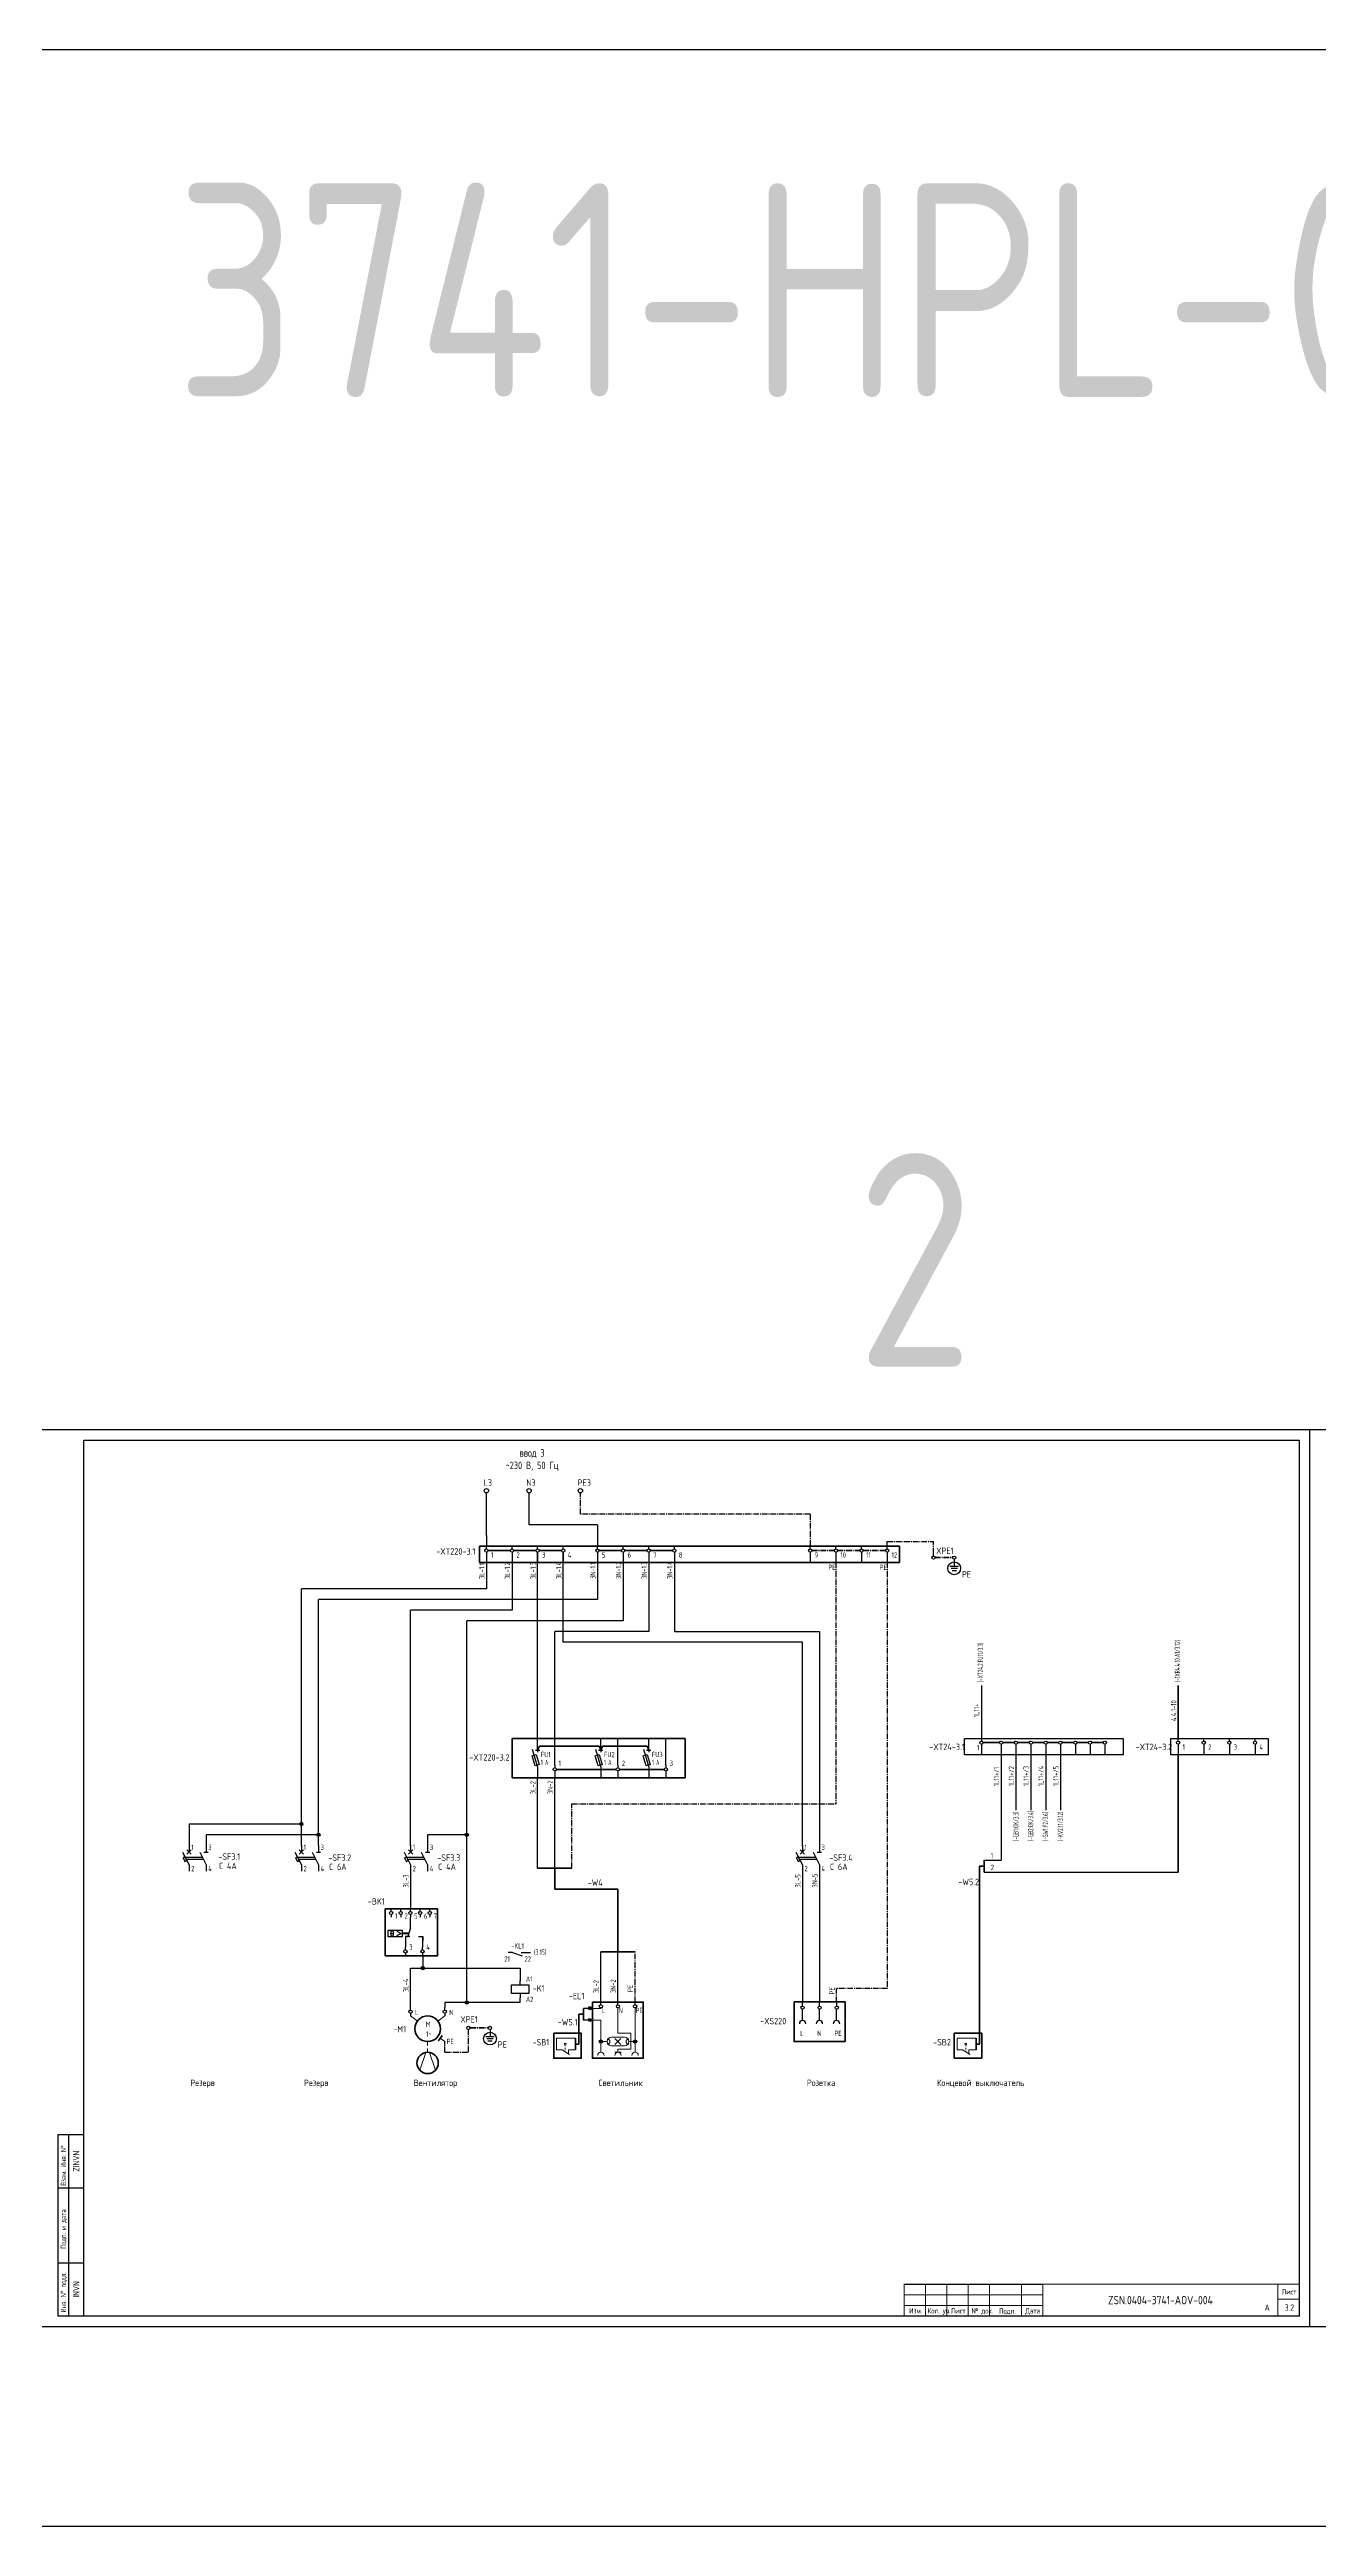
# Model space of a CAD drawing. Header units: millimetres. Extents: x 613 to 19799, y 1373 to 4314.
# Drawn here: x 1290 to 1884, y 1373 to 2532 of the extents above; entities that cross this region are included whole.
import ezdxf
from ezdxf.enums import TextEntityAlignment as Align

# ---------------------------------------------------------------- set-up
doc = ezdxf.new("R2010")
doc.units = ezdxf.units.MM
doc.set_wipeout_variables(frame=1)
doc.linetypes.add('EPL_DASHLONGDOT', pattern=[1, 0.66, -0.12, 0.1, -0.12])
doc.layers.add('EPLAN108', color=5, linetype='Continuous', lineweight=30)
for name, color, linetype in [('Временный', 6, 'Continuous'), ('КИА_МАРКИРОВКА', 2, 'Continuous'), ('КИА_НАКЛЕЙКИ', 1, 'Continuous'), ('КИА_РАМКИ-ШТАМПЫ', 7, 'Continuous'), ('ФОРМАТ', 7, 'Continuous')]:
    doc.layers.add(name, color=color, linetype=linetype)
doc.styles.add('GOST 2.304 type A', font='GOST2304A.ttf')
doc.styles.add('GOST-A 3-1', font='gost_0.ttf', dxfattribs={"height": 3})
doc.styles.add('GOSTA-2.5-1', font='GOST_AU.ttf', dxfattribs={"width": 0.9, "height": 2.5})
doc.styles.add('ROMAND0-100', font='romand.shx')
doc.styles.add('ROMANS0-60', font='romans.shx', dxfattribs={"width": 0.6})
doc.styles.add('ROMANS0-70', font='romans.shx', dxfattribs={"width": 0.7})

# ---------------------------------------------------------------- blocks, each defined once
blk = doc.blocks.new('frm6')
at = {"layer": 'ФОРМАТ'}
blk.add_line((-185, 15), (-120, 15), dxfattribs=at)
at = {"layer": 'ФОРМАТ', "const_width": 0.5}
blk.add_lwpolyline([(-185, 15), (-185, 0), (0, 0), (0, 15)], close=True, dxfattribs=at)
for points in [[(-175, 15), (-175, 0)], [(-165, 15), (-165, 0)], [(-155, 15), (-155, 0)], [(-145, 15), (-145, 0)], [(-130, 15), (-130, 0)], [(-120, 15), (-120, 0)], [(-10, 15), (-10, 0)], [(-185, 10), (-120, 10)], [(-185, 5), (-120, 5)], [(-10, 8), (0, 8)]]:
    blk.add_lwpolyline(points, dxfattribs=at)
at = {"layer": 'ФОРМАТ', "style": 'GOSTA-2.5-1', "width": 0.95}
for s, p in [('Лист', (-8.2, 9.4)), ('Изм.', (-182.6, 0.5)), ('Кол. уч.', (-174, 0.5)), ('Лист', (-163.1, 0.5)), ('№ док.', (-153.4, 0.5)), ('Подп.', (-140.5, 0.4)), ('Дата', (-128.2, 0.5))]:
    blk.add_text(s, height=2.5, dxfattribs=at).set_placement(p, align=Align.BOTTOM_LEFT)
at = {"layer": 'ФОРМАТ', "flags": 8}
for tag, style, width, p in [('R2', 'ROMANS0-70', 0.7, (-184.4, 10)), ('QTY2', 'ROMANS0-70', 0.65, (-174.3, 10.3)), ('SH2', 'ROMANS0-70', 0.7, (-164.3, 10)), ('ND2', 'ROMANS0-60', 0.6, (-154.3, 10)), ('SIGN2', 'ROMANS0-70', 0.7, (-144.3, 10)), ('DATE2', 'ROMANS0-70', 0.43, (-129.4, 10)), ('R1', 'ROMANS0-70', 0.7, (-184.4, 5)), ('QTY1', 'ROMANS0-70', 0.65, (-174.3, 5.3)), ('SH1', 'ROMANS0-70', 0.7, (-164.3, 5)), ('ND1', 'ROMANS0-60', 0.6, (-154.3, 5)), ('SIGN1', 'ROMANS0-70', 0.7, (-144.3, 5)), ('DATE1', 'ROMANS0-70', 0.43, (-129.4, 5))]:
    blk.add_attdef(tag, text='', height=3, dxfattribs=dict(at, style=style, width=width)).set_placement(p, align=Align.BOTTOM_LEFT)
at = {"layer": 'ФОРМАТ', "style": 'ROMANS0-70', "width": 0.7, "flags": 8}
blk.add_attdef('SH', text='', height=3, dxfattribs=at).set_placement((-5.2, 3.8), align=Align.MIDDLE_CENTER)
blk = doc.blocks.new('A$C089F6265')
at = {"lineweight": 20}
blk.add_hatch(color=256, dxfattribs=at).paths.add_polyline_path([(13.1, 15.3), (14.9, 17.7), (14.7, 17.9), (12.9, 15.4)])
at = {"color": 0}
for p, q in [((0, 29.8), (0, 31)), ((0, 28.3), (0, 27)), ((16, 29.8), (16, 31)), ((16, 28.3), (16, 27))]:
    blk.add_line(p, q, dxfattribs=at)
at = {"lineweight": 20}
for p, q in [((3.2, 24.5), (0, 27)), ((12.8, 24.6), (16, 27)), ((8, 15), (8, 13.2)), ((8, 11.8), (8, 10)), ((16, 15), (13.8, 16.6)), ((16, 13), (16, 15)), ((4.4, 1.6), (7.1, 9.9)), ((11.6, 1.6), (8.9, 9.9))]:
    blk.add_line(p, q, dxfattribs=at)
blk.add_lwpolyline([(12.9, 15.4), (13.1, 15.3), (14.9, 17.7), (14.7, 17.9), (12.9, 15.4)], dxfattribs=at)
at = {"color": 0}
for centre in [(0, 29), (16, 29)]:
    blk.add_circle(centre, 0.75, dxfattribs=at)
at = {"lineweight": 40}
for centre, radius in [((8, 21), 6), ((8, 5), 5)]:
    blk.add_circle(centre, radius, dxfattribs=at)
at = {"style": 'GOSTA-2.5-1', "width": 0.9}
for s, p in [('L', (2.1, 27.4)), ('M', (7.2, 21.8)), ('N', (18.1, 27.4)), ('1~', (7.2, 17.3)), ('PE', (16.9, 13.8))]:
    blk.add_text(s, height=2.5, dxfattribs=at).set_placement(p)
blk = doc.blocks.new('A$C5C167954')
at = {"color": 0}
for p, q in [((0.7, 2.8), (0.7, 4)), ((0.7, 1.3), (0.7, 0))]:
    blk.add_line(p, q, dxfattribs=at)
blk.add_wipeout([(0.7, 2.8), (0.8, 2.7), (0.9, 2.7), (0.9, 2.7), (1, 2.7), (1, 2.7), (1, 2.7), (1.1, 2.7), (1.1, 2.6), (1.2, 2.6), (1.3, 2.5), (1.3, 2.5), (1.4, 2.4), (1.4, 2.4), (1.4, 2.3), (1.5, 2.2), (1.5, 2.2), (1.5, 2.1), (1.5, 2), (1.5, 1.9), (1.5, 1.9), (1.5, 1.8), (1.4, 1.7), (1.4, 1.7), (1.4, 1.6), (1.4, 1.6), (1.3, 1.5), (1.3, 1.5), (1.3, 1.5), (1.3, 1.4), (1.2, 1.4), (1.2, 1.4), (1.1, 1.3), (1.1, 1.3), (1, 1.3), (0.9, 1.3), (0.8, 1.3), (0.8, 1.3), (0.7, 1.3), (0.7, 1.3), (0.6, 1.3), (0.5, 1.3), (0.4, 1.3), (0.4, 1.4), (0.3, 1.4), (0.2, 1.5), (0.2, 1.5), (0.1, 1.6), (0.1, 1.6), (0.1, 1.7), (0, 1.7), (0, 1.8), (0, 1.8), (0, 1.9), (0, 2), (0, 2), (0, 2.1), (0, 2.1), (0, 2.2), (0, 2.3), (0.1, 2.3), (0.1, 2.4), (0.1, 2.4), (0.2, 2.5), (0.2, 2.5), (0.3, 2.6), (0.3, 2.6), (0.4, 2.7), (0.4, 2.7), (0.5, 2.7), (0.5, 2.7), (0.6, 2.7), (0.7, 2.7)], dxfattribs=at)
blk.add_circle((0.7, 2), 0.75, dxfattribs=at)
blk = doc.blocks.new('A$C60DA4E48')
for p, q in [((4, 13), (4, 18)), ((9.7, 4), (9.7, 9))]:
    blk.add_line(p, q)
at = {"color": 0}
for p, q in [((-5.3, 10.2), (-5.6, 10.2)), ((-5.2, 11), (-5.2, 10.7)), ((-5.2, 10.6), (-3.9, 10.3)), ((-5.2, 10.1), (-5.2, 9.8)), ((-2.4, 11.4), (-0.4, 10.4)), ((3.2, 10.6), (0, 10.6)), ((3.1, 10.2), (0, 10.2))]:
    blk.add_line(p, q, dxfattribs=at)
at = {"lineweight": 40}
blk.add_lwpolyline([(-7.9, 22), (16.6, 22), (16.6, 0), (-7.9, 0)], close=True, dxfattribs=at)
at = {"color": 0}
for centre, radius, start, end in [((-4.6, 11), 0.579, 0, 180), ((-5.3, 10.1), 0.0374, 0, 90), ((-5.2, 10.7), 0.0532, 179.691, 253.5864)]:
    blk.add_arc(centre, radius, start, end, dxfattribs=at)
for p in [(3.2, 18), (0.9, 0), (8.9, 0)]:
    blk.add_blockref('A$C5C167954', p)
for p, q in [((-4.1, 11), (-4.1, 9.8)), ((-2.4, 9.4), (-0.4, 10.4))]:
    blk.add_line(p, q, dxfattribs=at)
for p, q in [((3.7, 9), (1.7, 9)), ((1.7, 9), (1.7, 4)), ((7.7, 9), (9.7, 9)), ((9.7, 9), (9.7, 7))]:
    blk.add_line(p, q)
blk.add_lwpolyline([(-6.5, 11.9), (0, 11.9), (0, 8.9), (-6.5, 8.9)], close=True, dxfattribs=at)
blk.add_arc((-4.6, 9.8), 0.579, 180, 0, dxfattribs=at)
at = {"style": 'GOSTA-2.5-1', "width": 0.9}
for s, p in [('5', (5.7, 17.3)), ('3', (3.4, 2.8)), ('4', (11.4, 2.8))]:
    blk.add_text(s, height=2.5, dxfattribs=at).set_placement(p)
for p in [(-1.3, 18), (7.8, 18)]:
    blk.add_blockref('A$C5C167954', p)
blk.add_line((4, 13), (2.5, 8.5))
for s, p in [('2', (1.2, 17.3)), ('6', (10.3, 17.3))]:
    blk.add_text(s, height=2.5, dxfattribs=at).set_placement(p)
for p in [(-5.8, 18), (12.3, 18)]:
    blk.add_blockref('A$C5C167954', p)
for s, p in [('1', (-3.3, 17.3)), ('7', (14.8, 17.3))]:
    blk.add_text(s, height=2.5, dxfattribs=at).set_placement(p)
blk = doc.blocks.new('A$C2EC3666A')
h = blk.add_hatch(color=7)
h.dxf.hatch_style = 1
edge = h.paths.add_edge_path()
edge.add_arc((0, 0), 0.75, 0, 360)
at = {"color": 0}
blk.add_circle((0, 0), 0.75, dxfattribs=at)
blk = doc.blocks.new('A$C77904139')
at = {"color": 0}
for p, q in [((10.3, 23.3), (6.9, 23.3)), ((10.3, 23.3), (9.2, 24)), ((10.3, 23.3), (9.2, 22.7)), ((11, 23.3), (9.8, 24)), ((11, 23.3), (9.8, 22.7)), ((15, 25.1), (15, 26.3)), ((15, 23.6), (15, 23.3)), ((23, 25.1), (23, 26.3)), ((23, 23.6), (23, 23.3)), ((31, 25.1), (31, 26.3)), ((31, 23.6), (31, 23.3)), ((10.3, 17.8), (6.9, 17.8)), ((10.3, 17.8), (9.2, 18.5)), ((10.3, 17.8), (9.2, 17.2)), ((11, 17.8), (9.8, 18.5)), ((11, 17.8), (9.8, 17.2))]:
    blk.add_line(p, q, dxfattribs=at)
at = {"color": 0, "lineweight": 40}
for p, q in [((6.9, 23.3), (6.9, 17.8)), ((6.9, 20.6), (4.7, 20.6)), ((4.7, 20.6), (4.7, 6.6)), ((3.1, 9.4), (3.1, 3.9)), ((3.1, 6.6), (4.7, 6.6))]:
    blk.add_line(p, q, dxfattribs=at)
at = {"lineweight": 20}
for p, q in [((11, 23.3), (15, 23.3)), ((23, 23.3), (23, 11.8)), ((31, 23.3), (31, 2.8)), ((15, 17.8), (11, 17.8)), ((15, 17.8), (15, 2.8)), ((23, 11.8), (29, 11.8)), ((29, 4.3), (29, 11.8)), ((-5.8, 3.9), (-5.8, 9.4)), ((-5.8, 9.4), (3.1, 9.4)), ((-3.2, 3.9), (-5.8, 3.9)), ((-3.2, 3.9), (0.3, 1.8)), ((-1.7, 6.4), (-1.7, 5.6)), ((-1.7, 4.9), (-1.7, 4.1)), ((-1.7, 3.4), (-1.7, 3)), ((-0.2, 1.9), (-0.2, 3.9)), ((3.1, 3.9), (-0.2, 3.9)), ((18, 7.8), (15, 7.8)), ((26, 9.8), (20, 9.8)), ((26, 5.8), (20, 5.8)), ((21.5, 2.8), (24.5, 2.8)), ((24.4, 6.4), (21.6, 9.2)), ((24.4, 9.2), (21.6, 6.4)), ((23, 4.3), (29, 4.3)), ((23, 2.8), (23, 4.3)), ((28, 7.8), (31, 7.8))]:
    blk.add_line(p, q, dxfattribs=at)
at = {"color": 0, "lineweight": 40}
for points in [[(11, 26.3), (34.8, 26.3), (34.8, 0), (11, 0)], [(-7.1, 11.7), (5.8, 11.7), (5.8, 0), (-7.1, 0)]]:
    blk.add_lwpolyline(points, close=True, dxfattribs=at)
at = {"color": 0}
for centre in [(15, 24.3), (23, 24.3), (31, 24.3)]:
    blk.add_circle(centre, 0.75, dxfattribs=at)
at = {"lineweight": 20}
blk.add_circle((-1.7, 6.7), 0.375, dxfattribs=at)
for centre, radius, start, end in [((15, 1.3), 1.5, 0, 180), ((20, 7.8), 2, 90, 270), ((18, 7.8), 1.25, 270, 90), ((23, 1.3), 1.5, 0, 180), ((26, 7.8), 2, 270, 90), ((28, 7.8), 1.25, 90, 270), ((31, 1.3), 1.5, 0, 180)]:
    blk.add_arc(centre, radius, start, end, dxfattribs=at)
at = {"color": 0}
for p in [(15, 7.8), (31, 7.8)]:
    blk.add_blockref('A$C2EC3666A', p, dxfattribs=at)
at = {"style": 'GOSTA-2.5-1', "width": 0.9}
for s, p in [('L', (15.4, 21.1)), ('N', (23.4, 21.1)), ('PE', (31.2, 21.1))]:
    blk.add_text(s, height=2.5, dxfattribs=at).set_placement(p)
blk = doc.blocks.new('A$C2D160E4F')
at = {"color": 0}
for p, q in [((1, 6.3), (5, 6.3)), ((1.5, 5.3), (4.5, 5.3)), ((2, 4.3), (4, 4.3)), ((3, 9.6), (3, 8.3)), ((3, 8.3), (3, 6.3))]:
    blk.add_line(p, q, dxfattribs=at)
blk.add_circle((3, 5.3), 3, dxfattribs=at)
at = {"style": 'GOST-A 3-1'}
blk.add_text('PE', height=3, dxfattribs=at).set_placement((6.6, 1))
blk = doc.blocks.new('A$C685B69D8')
at = {"color": 0}
for p, q in [((2, 6.4), (3.9, 7)), ((3.4, 1.6), (2, 6.4)), ((2.1, 9.5), (4.6, 1)), ((5.3, 2.2), (3.4, 1.6)), ((3.6, 9), (5.6, 9)), ((3.9, 7), (5.3, 2.2)), ((4.6, 9), (4.6, 8)), ((4.6, 1), (4.6, 0)), ((12.6, 2), (12.6, 0.7)), ((12.6, -0.8), (12.6, -2))]:
    blk.add_line(p, q, dxfattribs=at)
blk.add_circle((12.6, 0), 0.75, dxfattribs=at)
blk = doc.blocks.new('A$C11D95457')
at = {"lineweight": 25, "ltscale": 4}
for p, q in [((3, 12), (3, 9)), ((11, 12), (11, 9)), ((0, 9), (3, 3)), ((9.2, 6.5), (1.2, 6.5)), ((9.7, 5.5), (1.7, 5.5)), ((2, 10), (4, 8)), ((4, 10), (2, 8)), ((3, 3), (3, 0)), ((8, 9), (11, 3)), ((11, 3), (11, 0))]:
    blk.add_line(p, q, dxfattribs=at)
at = {"lineweight": 25}
blk.add_line((10, 9), (12, 9), dxfattribs=at)
at = {"lineweight": 25, "ltscale": 4}
blk.add_lwpolyline([(1.1, 4.6), (2, 5), (1.1, 6.8), (0.2, 6.3)], close=True, dxfattribs=at)
blk = doc.blocks.new('A$C552B4371')
at = {"color": 0}
for p, q in [((6.1, 16.6), (6.1, 18.5)), ((6.1, 9.7), (6.1, 15.1)), ((14, 9.7), (14, 15.1)), ((14.1, 16.6), (14.1, 18.5)), ((22, 9.7), (22, 15.1)), ((22.1, 16.6), (22.1, 18.5))]:
    blk.add_line(p, q, dxfattribs=at)
at = {"color": 0, "lineweight": 40}
blk.add_lwpolyline([(2.1, 18.5), (26, 18.5), (26, 0), (2.1, 0)], close=True, dxfattribs=at)
at = {"color": 0}
for centre in [(6.1, 15.8), (14.1, 15.8), (22.1, 15.8)]:
    blk.add_circle(centre, 0.75, dxfattribs=at)
for centre in [(6.1, 8.2), (14, 8.2), (22, 8.2)]:
    blk.add_arc(centre, 1.5, 0, 180, dxfattribs=at)
at = {"style": 'GOSTA-2.5-1', "width": 0.9}
for s, p in [('L', (5, 2.5)), ('N', (13, 2.5)), ('PE', (21, 2.5))]:
    blk.add_text(s, height=2.5, dxfattribs=at).set_placement(p)
blk = doc.blocks.new('A$C5C8D51D3')
at = {"lineweight": 25}
for p, q in [((4, 6), (4, 8)), ((4, 2), (4, 0))]:
    blk.add_line(p, q, dxfattribs=at)
blk.add_lwpolyline([(0, 6), (8, 6), (8, 2), (0, 2)], close=True, dxfattribs=at)

msp = doc.modelspace()

# ---------------------------------------------------------------- linework, layer by layer
for p, q in [((1286, 1886.4), (1880, 1886.4)), ((1306, 1881.4), (1875, 1881.4)), ((1306, 1471.4), (1306, 1881.4)), ((1875, 1881.4), (1875, 1471.4)), ((1880, 1886.4), (2474, 1886.4)), ((1880, 1466.4), (1880, 1886.4)), ((1726.2, 1739), (1726.2, 1734.1)), ((1735.5, 1739), (1735.5, 1734.1)), ((1742.4, 1739), (1742.4, 1734.1)), ((1749.4, 1739), (1749.4, 1734.1)), ((1756.3, 1739), (1756.3, 1734.1)), ((1763.2, 1739), (1763.2, 1734.1)), ((1770.2, 1739), (1770.2, 1734.1)), ((1777.1, 1739), (1777.1, 1734.1)), ((1784, 1739), (1784, 1734.1)), ((1294, 1471.4), (1294, 1556.4)), ((1294, 1556.4), (1306, 1556.4)), ((1299, 1471.4), (1299, 1556.4)), ((1294, 1531.4), (1306, 1531.4)), ((1294, 1496.4), (1306, 1496.4)), ((1299, 1496.4), (1306, 1496.4)), ((1880, 1466.4), (1286, 1466.4)), ((1306, 1471.4), (1294, 1471.4)), ((1875, 1471.4), (1306, 1471.4)), ((2474, 1466.4), (1880, 1466.4))]:
    msp.add_line(p, q)
at = {"color": 5, "lineweight": 25, "ltscale": 8}
for p, q in [((1514.5, 1841.7), (1514.5, 1856.7)), ((1546.5, 1841.7), (1514.5, 1841.7)), ((1546.5, 1841.7), (1546.5, 1831.7)), ((1558.5, 1824.1), (1558.5, 1796.8)), ((1570.5, 1824.1), (1570.5, 1791.8)), ((1415.9, 1691.6), (1415.9, 1806.8)), ((1546.5, 1806.8), (1415.9, 1806.8)), ((1485.3, 1618.2), (1485.3, 1796.8)), ((1558.5, 1796.8), (1485.3, 1796.8)), ((1526.5, 1741.8), (1526.5, 1791.8)), ((1570.5, 1791.8), (1526.5, 1791.8)), ((1582.5, 1791.8), (1650.4, 1791.8)), ((1650.4, 1791.8), (1650.4, 1691.6)), ((1526.5, 1681.1), (1526.5, 1723.3)), ((1650.4, 1679.6), (1650.4, 1618.4)), ((1556.1, 1618.4), (1556.1, 1641.9)), ((1510.3, 1618.2), (1475, 1618.2)), ((1510.3, 1618.2), (1510.3, 1620.4))]:
    msp.add_line(p, q, dxfattribs=at)
at = {"color": 3, "linetype": 'EPL_DASHLONGDOT', "lineweight": 25, "ltscale": 4}
for p, q in [((1538.5, 1846.7), (1538.5, 1856.7)), ((1646.1, 1846.7), (1538.5, 1846.7)), ((1703.8, 1828.4), (1703.8, 1834)), ((1534.5, 1681.1), (1534.5, 1711.2)), ((1534.5, 1711.2), (1658.1, 1711.2)), ((1564.1, 1618.4), (1564.1, 1641.9)), ((1658.4, 1618.4), (1658.4, 1624.7)), ((1682.1, 1624.7), (1658.4, 1624.7)), ((1475, 1594.9), (1475, 1599.9)), ((1486.1, 1594.9), (1486.1, 1605.5)), ((1475, 1594.9), (1486.1, 1594.9))]:
    msp.add_line(p, q, dxfattribs=at)
at = {"color": 30, "lineweight": 25, "ltscale": 4}
for p, q in [((1494.5, 1836.7), (1494.5, 1831.7)), ((1518.5, 1796.8), (1518.5, 1829.1)), ((1407.9, 1691.6), (1407.9, 1811.8)), ((1494.5, 1811.8), (1407.9, 1811.8)), ((1459, 1691.6), (1459, 1801.8)), ((1506.5, 1801.8), (1459, 1801.8)), ((1518.5, 1741.8), (1518.5, 1796.8)), ((1642.4, 1786.8), (1530.5, 1786.8)), ((1642.4, 1691.6), (1642.4, 1786.8)), ((1518.5, 1681.1), (1518.5, 1723.3)), ((1407.9, 1701.7), (1355.3, 1701.7)), ((1459, 1679.6), (1459, 1662.1)), ((1642.4, 1679.6), (1642.4, 1618.4)), ((1548.1, 1618.4), (1548.1, 1641.9))]:
    msp.add_line(p, q, dxfattribs=at)
at = {"color": 0, "lineweight": 40}
for p, q in [((1687.8, 1831.7), (1687.8, 1824.1)), ((1506.5, 1741.8), (1587.5, 1741.8)), ((1506.5, 1723.3), (1506.5, 1741.8)), ((1587.5, 1741.8), (1587.5, 1723.3)), ((1587.5, 1723.3), (1506.5, 1723.3)), ((1727.5, 1682), (1725.3, 1682)), ((1725.3, 1682), (1725.3, 1598.7)), ((1727.5, 1684.8), (1727.5, 1679.2)), ((1556.1, 1671.2), (1556.1, 1641.9)), ((1723.7, 1601.5), (1723.7, 1596)), ((1723.7, 1598.7), (1725.3, 1598.7))]:
    msp.add_line(p, q, dxfattribs=at)
at = {"color": 30, "lineweight": 40, "ltscale": 4}
for p, q in [((1495.3, 1829.7), (1505.8, 1829.7)), ((1507.3, 1829.7), (1517.8, 1829.7)), ((1519.3, 1829.7), (1529.8, 1829.7)), ((1518.5, 1736.3), (1519.3, 1738.1)), ((1519.3, 1738.1), (1547.3, 1738.1)), ((1548.1, 1736.3), (1547.3, 1738.1)), ((1548.1, 1736.3), (1548.8, 1738.1)), ((1548.8, 1738.1), (1569.8, 1738.1)), ((1570.5, 1736.3), (1569.8, 1738.1))]:
    msp.add_line(p, q, dxfattribs=at)
at = {"color": 5, "lineweight": 40, "ltscale": 8}
for p, q in [((1547.3, 1829.7), (1557.8, 1829.7)), ((1559.3, 1829.7), (1569.8, 1829.7)), ((1571.3, 1829.7), (1581.8, 1829.7))]:
    msp.add_line(p, q, dxfattribs=at)
at = {"color": 3, "linetype": 'EPL_DASHLONGDOT', "lineweight": 40, "ltscale": 4}
for p, q in [((1646.9, 1829.7), (1657.4, 1829.7)), ((1704.5, 1826.4), (1712.7, 1826.4)), ((1486.9, 1606.3), (1495.5, 1606.3))]:
    msp.add_line(p, q, dxfattribs=at)
at = {"color": 0}
for p, q in [((1703.8, 1827.1), (1703.8, 1828.4)), ((1518.5, 1736.3), (1518.5, 1741.8)), ((1526.5, 1729.3), (1526.5, 1741.8)), ((1548.1, 1736.3), (1548.1, 1741.8)), ((1556.1, 1729.3), (1556.1, 1741.8)), ((1570.5, 1736.3), (1570.5, 1741.8)), ((1578.5, 1729.3), (1578.5, 1741.8)), ((1518.5, 1727.3), (1518.5, 1723.3)), ((1548.1, 1727.3), (1548.1, 1723.3)), ((1570.5, 1727.3), (1570.5, 1723.3)), ((1526.5, 1725.3), (1526.5, 1723.3)), ((1556.1, 1725.3), (1556.1, 1723.3)), ((1578.5, 1725.3), (1578.5, 1723.3)), ((1727.5, 1679.2), (1818.3, 1679.2))]:
    msp.add_line(p, q, dxfattribs=at)
at = {"color": 1}
for p, q in [((1726.2, 1766.5), (1726.2, 1740.5)), ((1735.5, 1734.1), (1735.5, 1684.8)), ((1742.4, 1734.1), (1742.4, 1708.2)), ((1749.4, 1734.1), (1749.4, 1708.2)), ((1756.3, 1734.1), (1756.3, 1708.2)), ((1763.2, 1734.1), (1763.2, 1708.2)), ((1727.5, 1684.8), (1735.5, 1684.8))]:
    msp.add_line(p, q, dxfattribs=at)
at = {"lineweight": 40, "ltscale": 4}
for p, q in [((1726.9, 1739.8), (1734.8, 1739.8)), ((1736.3, 1739.8), (1741.7, 1739.8)), ((1743.2, 1739.8), (1748.6, 1739.8)), ((1750.1, 1739.8), (1755.6, 1739.8)), ((1757.1, 1739.8), (1762.5, 1739.8)), ((1764, 1739.8), (1769.4, 1739.8)), ((1770.9, 1739.8), (1776.4, 1739.8)), ((1777.9, 1739.8), (1783.3, 1739.8))]:
    msp.add_line(p, q, dxfattribs=at)
at = {"color": 5, "linetype": 'Continuous', "lineweight": 40, "ltscale": 8}
for p, q in [((1527.3, 1727.3), (1555.3, 1727.3)), ((1556.8, 1727.3), (1577.8, 1727.3))]:
    msp.add_line(p, q, dxfattribs=at)
at = {"color": 30}
msp.add_line((1355.3, 1701.7), (1355.3, 1691.6), dxfattribs=at)
at = {"color": 5, "lineweight": 25, "ltscale": 4}
for p, q in [((1415.9, 1696.7), (1363.3, 1696.7)), ((1485.3, 1696.7), (1467, 1696.7))]:
    msp.add_line(p, q, dxfattribs=at)
at = {"color": 5}
for p, q in [((1363.3, 1696.7), (1363.3, 1691.6)), ((1467, 1696.7), (1467, 1691.6)), ((1475, 1618.2), (1475, 1615.9))]:
    msp.add_line(p, q, dxfattribs=at)
at = {"lineweight": 40}
for p, q in [((1518.5, 1681.1), (1534.5, 1681.1)), ((1526.5, 1681.1), (1526.5, 1671.2)), ((1526.5, 1671.2), (1556.1, 1671.2)), ((1548.1, 1641.9), (1564.1, 1641.9))]:
    msp.add_line(p, q, dxfattribs=at)
at = {"lineweight": 25}
for p, q in [((1506.7, 1641.6), (1504.7, 1641.6)), ((1506.7, 1641.6), (1511.2, 1640.1)), ((1510.7, 1641.6), (1512.7, 1641.6)), ((1512.7, 1641.6), (1515.2, 1641.6))]:
    msp.add_line(p, q, dxfattribs=at)
at = {"color": 30, "linetype": 'Continuous', "lineweight": 25, "ltscale": 4}
for p, q in [((1459, 1615.9), (1459, 1634.3)), ((1459, 1634.3), (1510.3, 1634.3)), ((1510.3, 1634.3), (1510.3, 1628.4))]:
    msp.add_line(p, q, dxfattribs=at)
at = {"lineweight": 20}
for p, q in [((1714.8, 1596), (1714.8, 1601.5)), ((1714.8, 1601.5), (1723.7, 1601.5)), ((1717.4, 1596), (1714.8, 1596)), ((1717.4, 1596), (1720.9, 1593.9)), ((1718.9, 1598.5), (1718.9, 1597.7)), ((1718.9, 1597), (1718.9, 1596.2)), ((1718.9, 1595.5), (1718.9, 1595.1)), ((1720.4, 1594), (1720.4, 1596)), ((1723.7, 1596), (1720.4, 1596))]:
    msp.add_line(p, q, dxfattribs=at)
msp.add_lwpolyline([(1718.3, 1741.8), (1792.6, 1741.8), (1792.6, 1734.1), (1718.3, 1734.1)], close=True)
at = {"color": 0, "lineweight": 40}
msp.add_lwpolyline([(1713.5, 1603.8), (1726.4, 1603.8), (1726.4, 1592.1), (1713.5, 1592.1)], close=True, dxfattribs=at)
at = {"color": 7, "linetype": 'Continuous', "lineweight": 25, "ltscale": 4}
for centre in [(1494.5, 1857.7), (1514.5, 1857.7), (1538.5, 1857.7)]:
    msp.add_circle(centre, 1, dxfattribs=at)
at = {"color": 0}
for centre in [(1703.8, 1826.4), (1713.5, 1826.4), (1486.1, 1606.3), (1496.2, 1606.3)]:
    msp.add_circle(centre, 0.75, dxfattribs=at)
for centre in [(1726.2, 1739.8), (1735.5, 1739.8), (1742.4, 1739.8), (1749.4, 1739.8), (1756.3, 1739.8), (1763.2, 1739.8), (1770.2, 1739.8), (1777.1, 1739.8), (1784, 1739.8)]:
    msp.add_circle(centre, 0.75)
at = {"lineweight": 20}
msp.add_circle((1718.9, 1598.8), 0.375, dxfattribs=at)
at = {"layer": 'EPLAN108', "color": 2}
msp.add_lwpolyline([(613.4, 2532.2), (19799.5, 2532.2), (19799.5, 1373), (613.4, 1373)], close=True, dxfattribs=at)

# ---------------------------------------------------------------- block references
at = {"color": 0}
for name, p in [('A$C2D160E4F', (1710.5, 1816.1)), ('A$C685B69D8', (1513.9, 1727.3)), ('A$C685B69D8', (1543.4, 1727.3)), ('A$C685B69D8', (1565.9, 1727.3)), ('A$C2EC3666A', (1407.9, 1701.7)), ('A$C2EC3666A', (1415.9, 1696.7)), ('A$C2EC3666A', (1485.3, 1696.7)), ('A$C11D95457', (1352.3, 1679.6)), ('A$C11D95457', (1404.9, 1679.6)), ('A$C11D95457', (1456, 1679.6)), ('A$C11D95457', (1639.4, 1679.6)), ('A$C5C8D51D3', (1506.3, 1620.4)), ('A$C089F6265', (1459, 1584.9)), ('A$C2EC3666A', (1485.3, 1618.2)), ('A$C77904139', (1533.1, 1592.1)), ('A$C552B4371', (1636.4, 1600)), ('A$C2D160E4F', (1493.2, 1596))]:
    msp.add_blockref(name, p, dxfattribs=at)
at = {"layer": 'КИА_РАМКИ-ШТАМПЫ'}
ref = msp.add_blockref('frm6', (1875, 1471.4), dxfattribs=at)
ref.add_attrib('TITLE', 'ZSN.0404-3741-AOV-004', dxfattribs={"layer": '0', "height": 3.9, "style": 'ROMAND0-100', "width": 0.8, "flags": 8}).set_placement((1810, 1478.9), align=Align.MIDDLE_CENTER)
ref.add_attrib('SH', '3.2', dxfattribs={"layer": '0', "height": 3, "style": 'ROMANS0-70', "width": 0.7, "flags": 8}).set_placement((1870.4, 1475.4), align=Align.MIDDLE_CENTER)
ref.add_attrib('REV', 'А', dxfattribs={"layer": '0', "height": 3, "style": 'ROMANS0-70', "width": 0.7, "flags": 8}).set_placement((1860, 1475.4), align=Align.MIDDLE_CENTER)

# ---------------------------------------------------------------- texts
at = {"style": 'GOST-A 3-1'}
for s, height, p in [('3741-HPL-0004', 100, (1349.1, 2369.6)), ('2', 100, (1667.7, 1915.7)), ('L3', 3, (1493.2, 1860)), ('N3', 3, (1513.2, 1860)), ('PE3', 3, (1537.2, 1860)), ('Резерв', 3, (1355.9, 1579.1)), ('Резерв', 3, (1409.1, 1579.1)), ('Вентилятор', 3, (1460.5, 1579.1)), ('Светильник', 3, (1547, 1579.1)), ('Розетка', 3, (1644.5, 1579.1)), ('Концевой выключатель', 3, (1705.4, 1579.1))]:
    msp.add_text(s, height=height, dxfattribs=at).set_placement(p)
at = {"style": 'GOSTA-2.5-1'}
for s, width, p in [('1 A', 0.7, (1520, 1729.3)), ('FU1', 0.9, (1520, 1733)), ('1', 0.9, (1528.3, 1728.9)), ('1 A', 0.7, (1549.6, 1729.3)), ('FU2', 0.9, (1549.6, 1733)), ('2', 0.9, (1557.9, 1728.9)), ('1 A', 0.7, (1572, 1729.3)), ('FU3', 0.9, (1572, 1733)), ('3', 0.9, (1580.3, 1728.9)), ('1', 0.9, (1724.1, 1736.2)), ('1', 0.9, (1356.3, 1689.6)), ('2', 0.9, (1356.3, 1679.6)), ('3', 0.9, (1364.3, 1689.6)), ('4', 0.9, (1364.3, 1679.6)), ('1', 0.9, (1408.9, 1689.6)), ('2', 0.9, (1408.9, 1679.6)), ('3', 0.9, (1416.9, 1689.6)), ('4', 0.9, (1416.9, 1679.6)), ('1', 0.9, (1460, 1689.6)), ('2', 0.9, (1460, 1679.6)), ('3', 0.9, (1468, 1689.6)), ('4', 0.9, (1468, 1679.6)), ('1', 0.9, (1643.4, 1689.6)), ('2', 0.9, (1643.4, 1679.6)), ('3', 0.9, (1651.4, 1689.6)), ('4', 0.9, (1651.4, 1679.6)), ('1', 0.9, (1730.6, 1685.7)), ('2', 0.9, (1730.6, 1680.2)), ('21', 0.9, (1502.9, 1637.3)), ('-KL1', 0.9, (1506.1, 1643.4)), ('22', 0.9, (1512.4, 1637.3)), ('(3.15)', 0.8, (1516.8, 1640.5)), ('A1', 0.9, (1513, 1627.9)), ('A2', 0.9, (1513, 1618.4))]:
    msp.add_text(s, height=2.5, dxfattribs=dict(at, width=width)).set_placement(p)
at = {"color": 7, "style": 'GOST-A 3-1'}
for s, p in [('C 4A', (1369.3, 1680.6)), ('C 6A', (1420.8, 1680.2)), ('C 4A', (1471.9, 1680.2)), ('C 6A', (1655.3, 1680.2))]:
    msp.add_text(s, height=3, dxfattribs=at).set_placement(p)
at = {"color": 2, "style": 'GOST-A 3-1'}
msp.add_text('-K1', height=3, dxfattribs=at).set_placement((1516.2, 1623.3))
at = {"style": 'GOSTA-2.5-1', "width": 0.9}
msp.add_text('PE', height=2.5, rotation=90, dxfattribs=at).set_placement((1657.5, 1622))
at = {"style": 'ROMANS0-70', "width": 0.7}
for s, p in [('Взам. Инв. N%%d', (1298.5, 1532.4)), ('Подп. и дата', (1298.5, 1502.9)), ('Инв. N%%d подл.', (1298.5, 1473.1))]:
    msp.add_text(s, height=2.5, rotation=90, dxfattribs=at).set_placement(p, align=Align.BOTTOM_LEFT)
at = {"style": 'ROMANS0-70', "width": 0.7, "flags": 12}
for tag, p in [('ZINVN', (1302.5, 1543.9)), ('INVN', (1302.5, 1483.9))]:
    msp.add_attdef(tag, text='', height=3, rotation=90, dxfattribs=at).set_placement(p, align=Align.MIDDLE_CENTER)
at = {"layer": 'EPLAN108', "color": 7, "insert": (1515.9, 1872), "char_height": 3.5, "attachment_point": 5, "style": 'GOST 2.304 type A'}
msp.add_mtext('ввод 3 \\P~230 B, 50 Гц', dxfattribs=at)
at = {"layer": 'Временный', "style": 'GOSTA-2.5-1', "width": 0.7}
for s, p in [('(-XT24.2:FU11/3.3)', (1727, 1768.1)), ('(-1XR4.4:10:A1/3.12)', (1819.2, 1768.1)), ('(-GB1:OK/3.3)', (1743.6, 1693.8)), ('(-GB2:OK/3.4)', (1750.5, 1693.8)), ('(-SW1:F2/3.6)', (1757.4, 1693.8)), ('(-KV2:11/3.12)', (1764.4, 1693.8))]:
    msp.add_text(s, height=2.5, rotation=90, dxfattribs=at).set_placement(p)
at = {"layer": 'КИА_МАРКИРОВКА', "style": 'GOSTA-2.5-1', "width": 0.9}
for s, p in [('1L11+', (1725.2, 1751.7)), ('4.4.1-10', (1817.5, 1749.9)), ('1L11+/4', (1755.3, 1719.4)), ('3L-2', (1517.6, 1715.7)), ('3N-2', (1525.6, 1715.7)), ('1L11+/1', (1734.5, 1719.4)), ('1L11+/2', (1741.5, 1719.4)), ('1L11+/3', (1748.4, 1719.4)), ('1L11+/5', (1762.3, 1719.4)), ('3L-3', (1458, 1672)), ('3L-5', (1641.5, 1672)), ('3N-5', (1649.5, 1672)), ('3L-4', (1458, 1623.1)), ('3L-2', (1547.1, 1622.6)), ('3N-2', (1555.1, 1622.6)), ('PE', (1563.1, 1623.1))]:
    msp.add_text(s, height=2.5, rotation=90, dxfattribs=at).set_placement(p)
at = {"layer": 'КИА_МАРКИРОВКА', "style": 'GOST-A 3-1'}
for s, p in [('-W4', (1541.9, 1672.8)), ('-W5.2', (1715.4, 1673.1)), ('-W5.1', (1527.9, 1607.5))]:
    msp.add_text(s, height=3, dxfattribs=at).set_placement(p)
at = {"layer": 'КИА_НАКЛЕЙКИ', "style": 'GOST-A 3-1'}
for s, p in [('-XT220-3.1', (1471, 1827.8)), ('XPE1', (1705, 1828.1)), ('-XT24-3.1', (1701.8, 1736.3)), ('-XT220-3.2', (1486.5, 1731.4)), ('-SF3.1', (1369, 1685)), ('-SF3.2', (1420.5, 1684.5)), ('-SF3.3', (1471.5, 1684.5)), ('-SF3.4', (1655, 1684.5)), ('XPE1', (1482.3, 1608.8)), ('-EL1', (1533.1, 1619.7)), ('-M1', (1450.9, 1604.2)), ('-SB1', (1516.1, 1598.1)), ('-XS220', (1622.6, 1608)), ('-SB2', (1703.6, 1598.1))]:
    msp.add_text(s, height=3, dxfattribs=at).set_placement(p)

# ---------------------------------------------------------------- next in the draw order: block references
at = {"color": 0}
for name, p in [('A$C5C167954', (1493.8, 1827.7)), ('A$C5C167954', (1505.8, 1827.7)), ('A$C5C167954', (1517.8, 1827.7)), ('A$C5C167954', (1529.8, 1827.7)), ('A$C5C167954', (1545.8, 1827.7)), ('A$C5C167954', (1557.8, 1827.7)), ('A$C5C167954', (1569.8, 1827.7)), ('A$C5C167954', (1581.8, 1827.7)), ('A$C5C167954', (1645.4, 1827.7)), ('A$C5C167954', (1657.4, 1827.7)), ('A$C5C167954', (1817.6, 1737.8)), ('A$C5C167954', (1829.6, 1737.8)), ('A$C5C167954', (1841.6, 1737.8)), ('A$C5C167954', (1853.6, 1737.8)), ('A$C60DA4E48', (1455, 1640.1))]:
    msp.add_blockref(name, p, dxfattribs=at)

# ---------------------------------------------------------------- next in the draw order: linework, layer by layer
at = {"color": 30, "lineweight": 25, "ltscale": 4}
for p, q in [((1494.5, 1836.7), (1494.5, 1856.7)), ((1494.5, 1824.1), (1494.5, 1811.8)), ((1506.5, 1829.1), (1506.5, 1801.8)), ((1530.5, 1786.8), (1530.5, 1829.1))]:
    msp.add_line(p, q, dxfattribs=at)
at = {"color": 3, "linetype": 'EPL_DASHLONGDOT', "lineweight": 25, "ltscale": 4}
for p, q in [((1646.1, 1846.7), (1646.1, 1831.7)), ((1658.1, 1824.1), (1658.1, 1711.2))]:
    msp.add_line(p, q, dxfattribs=at)
at = {"color": 0, "lineweight": 40}
for p, q in [((1491.2, 1831.7), (1687.8, 1831.7)), ((1491.2, 1824.1), (1491.2, 1831.7)), ((1687.8, 1824.1), (1491.2, 1824.1)), ((1818.3, 1766.5), (1818.3, 1741.8)), ((1818.3, 1734.1), (1818.3, 1679.2))]:
    msp.add_line(p, q, dxfattribs=at)
at = {"color": 0}
for p, q in [((1494.5, 1827.7), (1494.5, 1824.1)), ((1506.5, 1827.7), (1506.5, 1824.1)), ((1518.5, 1827.7), (1518.5, 1824.1)), ((1530.5, 1827.7), (1530.5, 1824.1)), ((1546.5, 1827.7), (1546.5, 1824.1)), ((1558.5, 1827.7), (1558.5, 1824.1)), ((1570.5, 1827.7), (1570.5, 1824.1)), ((1582.5, 1827.7), (1582.5, 1824.1)), ((1646.1, 1827.7), (1646.1, 1824.1)), ((1658.1, 1827.7), (1658.1, 1824.1)), ((1818.3, 1737.8), (1818.3, 1734.1)), ((1830.3, 1737.8), (1830.3, 1734.1)), ((1842.3, 1737.8), (1842.3, 1734.1)), ((1854.3, 1737.8), (1854.3, 1734.1))]:
    msp.add_line(p, q, dxfattribs=at)
at = {"color": 5, "lineweight": 25, "ltscale": 8}
for p, q in [((1546.5, 1824.1), (1546.5, 1806.8)), ((1582.5, 1824.1), (1582.5, 1791.8))]:
    msp.add_line(p, q, dxfattribs=at)
at = {"color": 3, "linetype": 'EPL_DASHLONGDOT', "lineweight": 40, "ltscale": 4}
msp.add_line((1658.9, 1829.7), (1669.4, 1829.7), dxfattribs=at)
at = {"color": 30, "linetype": 'Continuous', "lineweight": 25, "ltscale": 4}
msp.add_line((1464.7, 1640.1), (1464.7, 1634.3), dxfattribs=at)
msp.add_lwpolyline([(1814.9, 1741.8), (1860.5, 1741.8), (1860.5, 1734.1), (1814.9, 1734.1)], close=True)

# ---------------------------------------------------------------- next in the draw order: block references
at = {"color": 0}
msp.add_blockref('A$C2EC3666A', (1464.7, 1634.3), dxfattribs=at)

# ---------------------------------------------------------------- next in the draw order: texts
at = {"style": 'GOSTA-2.5-1', "width": 0.9}
for s, p in [('1', (1496.6, 1826.4)), ('2', (1508.6, 1826.4)), ('3', (1520.6, 1826.4)), ('4', (1532.6, 1826.4)), ('5', (1548.6, 1826.4)), ('6', (1560.6, 1826.4)), ('7', (1572.6, 1826.4)), ('8', (1584.6, 1826.4)), ('9', (1648.2, 1826.4)), ('10', (1660.2, 1826.4)), ('1', (1820.4, 1736.5)), ('2', (1832.4, 1736.5)), ('3', (1844.4, 1736.5)), ('4', (1856.4, 1736.5))]:
    msp.add_text(s, height=2.5, dxfattribs=at).set_placement(p)
at = {"layer": 'КИА_МАРКИРОВКА', "style": 'GOSTA-2.5-1', "width": 0.9}
for s, p in [('3L-1.1', (1493.6, 1816.4)), ('3L-1.2', (1505.6, 1816.4)), ('3L-1.3', (1517.6, 1816.4)), ('3L-1.4', (1529.6, 1816.4)), ('3N-1.1', (1545.6, 1816.4)), ('3N-1.2', (1557.6, 1816.4)), ('3N-1.3', (1569.6, 1816.4)), ('3N-1.4', (1581.6, 1816.4))]:
    msp.add_text(s, height=2.5, rotation=90, dxfattribs=at).set_placement(p)
msp.add_text('PE', height=2.5, dxfattribs=at).set_placement((1654.6, 1820.6))
at = {"layer": 'КИА_НАКЛЕЙКИ', "style": 'GOST-A 3-1'}
for s, p in [('-XT24-3.2', (1798.4, 1736.3)), ('-BK1', (1439, 1664))]:
    msp.add_text(s, height=3, dxfattribs=at).set_placement(p)

# ---------------------------------------------------------------- next in the draw order: block references
at = {"color": 0}
msp.add_blockref('A$C5C167954', (1669.4, 1827.7), dxfattribs=at)

# ---------------------------------------------------------------- next in the draw order: linework, layer by layer
msp.add_line((1670.1, 1827.7), (1670.1, 1824.1), dxfattribs=at)
at = {"color": 3, "linetype": 'EPL_DASHLONGDOT', "lineweight": 40, "ltscale": 4}
msp.add_line((1670.9, 1829.7), (1681.4, 1829.7), dxfattribs=at)

# ---------------------------------------------------------------- next in the draw order: texts
at = {"style": 'GOSTA-2.5-1', "width": 0.9}
msp.add_text('11', height=2.5, dxfattribs=at).set_placement((1672.2, 1826.4))

# ---------------------------------------------------------------- next in the draw order: block references
at = {"color": 0}
msp.add_blockref('A$C5C167954', (1681.4, 1827.7), dxfattribs=at)

# ---------------------------------------------------------------- next in the draw order: linework, layer by layer
at = {"color": 3, "linetype": 'EPL_DASHLONGDOT', "lineweight": 25, "ltscale": 4}
for p, q in [((1682.1, 1831.7), (1682.1, 1834)), ((1682.1, 1834), (1703.8, 1834)), ((1682.1, 1824.1), (1682.1, 1624.7))]:
    msp.add_line(p, q, dxfattribs=at)
at = {"color": 0}
msp.add_line((1682.1, 1827.7), (1682.1, 1824.1), dxfattribs=at)

# ---------------------------------------------------------------- next in the draw order: texts
at = {"style": 'GOSTA-2.5-1', "width": 0.9}
msp.add_text('12', height=2.5, dxfattribs=at).set_placement((1684.2, 1826.4))
at = {"layer": 'КИА_МАРКИРОВКА', "style": 'GOSTA-2.5-1', "width": 0.9}
msp.add_text('PE', height=2.5, dxfattribs=at).set_placement((1678.6, 1820.6))

doc.saveas('drawing.dxf')
